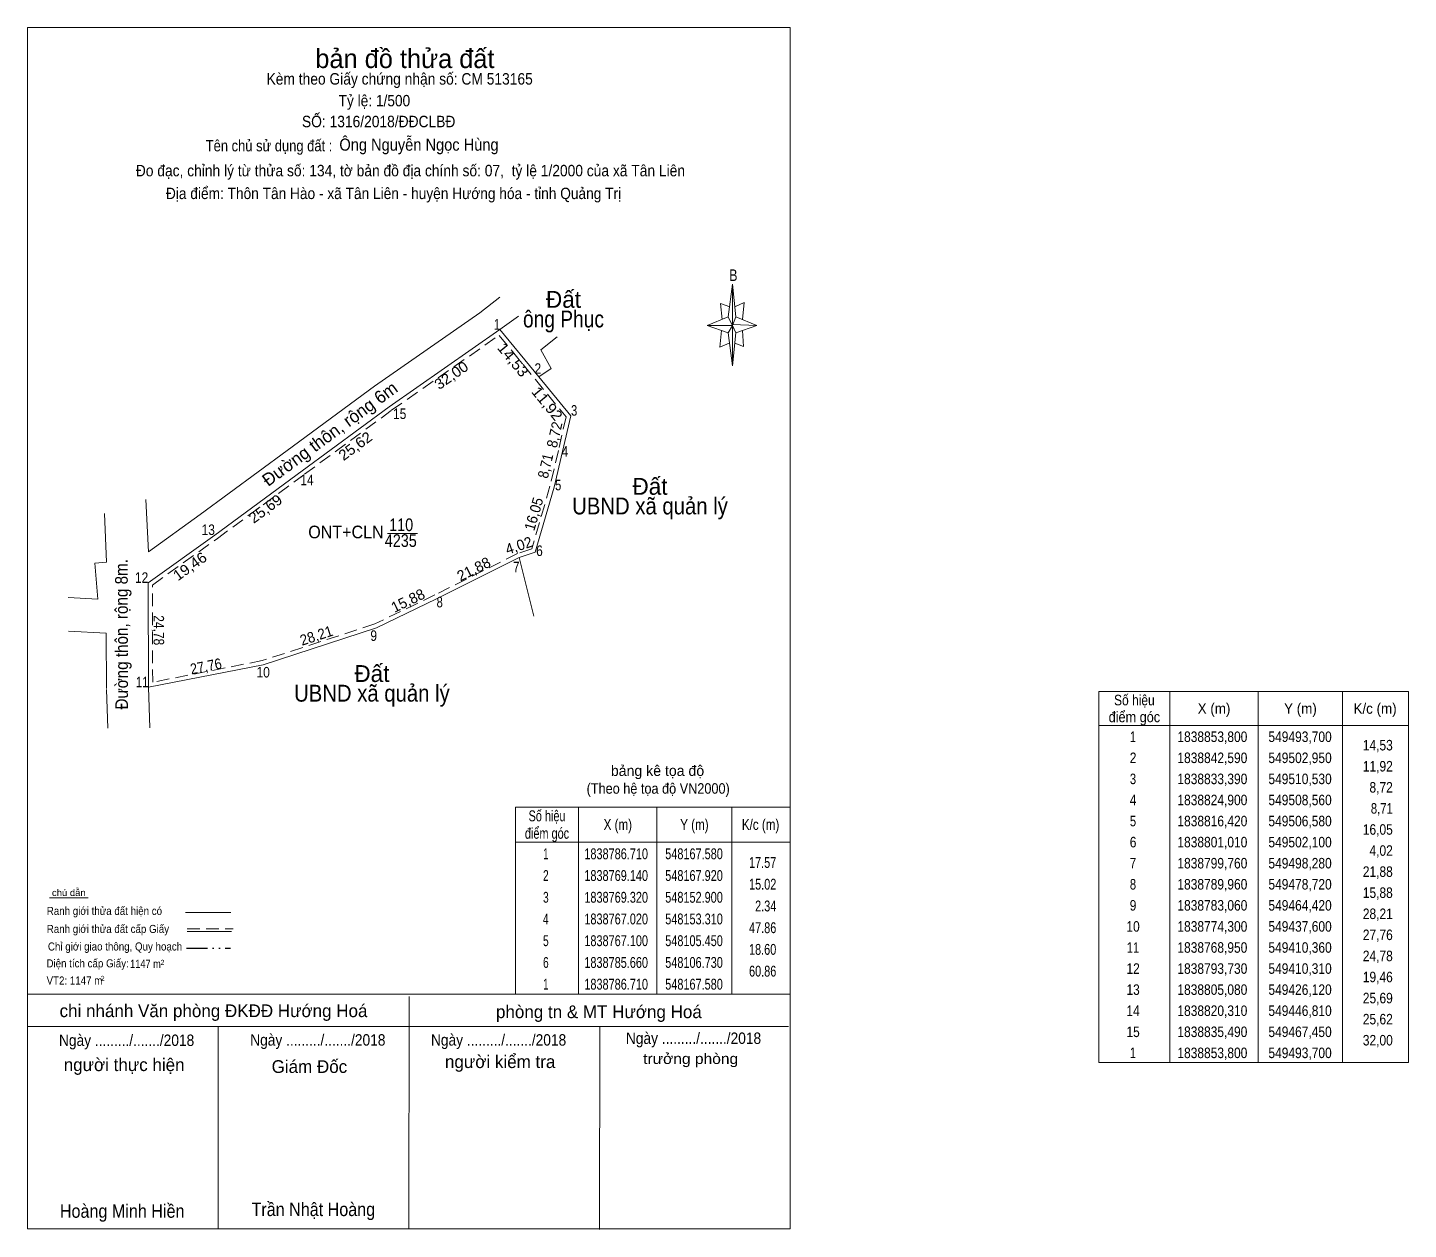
# Model space of a CAD drawing. Header units: metres. Extents: x 548693 to 549709, y 1838109 to 1838946.
# Drawn here: x 549381.7 to 549709.2, y 1838640.3 to 1838925.5 of the extents above; entities that cross this region are included whole.
import ezdxf
from ezdxf.enums import TextEntityAlignment as Align

# ---------------------------------------------------------------- set-up
doc = ezdxf.new("R2010")
doc.units = ezdxf.units.M
doc.linetypes.add('DASH_DOUBLE_DOT', pattern=[9.2, 5, -1.2, 0.3, -1.2, 0.3, -1.2])
doc.linetypes.add('MEDIUM_DASHED', pattern=[4.5, 3, -1.5])
for name, color, linetype, lineweight in [('1', 7, 'MEDIUM_DASHED', 13), ('10', 7, 'Continuous', 13), ('15', 7, 'Continuous', 13), ('17', 7, 'Continuous', 13), ('18', 7, 'Continuous', 13), ('23', 7, 'Continuous', 13), ('28', 7, 'Continuous', 13), ('32', 7, 'Continuous', 13), ('6', 7, 'Continuous', 13), ('63', 7, 'Continuous', 13), ('9', 7, 'Continuous', 13)]:
    doc.layers.add(name, color=color, linetype=linetype, lineweight=lineweight)
doc.layers.add('61', color=7, linetype='Continuous')

msp = doc.modelspace()

# ---------------------------------------------------------------- linework, layer by layer
at = {"layer": '1'}
msp.add_lwpolyline([(549493.52, 1838852.45), (549502.18, 1838841.95), (549509.44, 1838833.14), (549507.59, 1838825.13), (549505.61, 1838816.67), (549501.29, 1838801.8), (549497.9, 1838800.69), (549478.28, 1838790.86), (549464.05, 1838783.99), (549437.35, 1838775.27), (549411.36, 1838770.17), (549411.31, 1838793.22), (549426.71, 1838804.27), (549447.4, 1838819.5), (549468.03, 1838834.68)], close=True, dxfattribs=at)
at = {"layer": '10'}
msp.add_lwpolyline([(549507.34, 1838852.1), (549503.46, 1838849.04), (549505.86, 1838844.55), (549502.95, 1838842.59)], dxfattribs=at)
at = {"layer": '15'}
for p, q in [((549391.33, 1838790.24), (549398.31, 1838789.88)), ((549391.37, 1838782.23), (549400.34, 1838781.77))]:
    msp.add_line(p, q, dxfattribs=at)
at = {"layer": '17'}
for p, q in [((549472.13, 1838640.38), (549472.17, 1838695.62)), ((549426.89, 1838640.42), (549426.93, 1838688.5)), ((549517.37, 1838640.34), (549517.41, 1838688.5))]:
    msp.add_line(p, q, dxfattribs=at)
at = {"layer": '18'}
for p, q in [((549498.16, 1838857.01), (549493.7, 1838853.8)), ((549409.74, 1838813.48), (549410.33, 1838801.12)), ((549399.92, 1838810.22), (549400.44, 1838798.63)), ((549397.65, 1838798.37), (549400.44, 1838798.63)), ((549397.65, 1838798.37), (549398.31, 1838789.88)), ((549498.28, 1838799.76), (549501.76, 1838785.79)), ((549410.31, 1838793.73), (549410.36, 1838768.95)), ((549400.34, 1838781.77), (549400.37, 1838768.64)), ((549400.37, 1838768.46), (549400.7, 1838759.29)), ((549410.36, 1838768.95), (549410.72, 1838759.31))]:
    msp.add_line(p, q, dxfattribs=at)
for points in [[(549488.96, 1838857.81), (549463.96, 1838840.37), (549443.25, 1838825.14), (549422.59, 1838809.93), (549410.33, 1838801.12)], [(549493.7, 1838853.8), (549467.45, 1838835.49), (549446.81, 1838820.31), (549426.12, 1838805.08), (549410.31, 1838793.73)], [(549498.28, 1838799.76), (549502.1, 1838801.01), (549506.58, 1838816.42), (549510.53, 1838833.39), (549502.95, 1838842.59), (549493.7, 1838853.8)], [(549498.28, 1838799.76), (549478.72, 1838789.96), (549464.42, 1838783.06), (549437.6, 1838774.3)]]:
    msp.add_lwpolyline(points, dxfattribs=at)
at = {"layer": '23'}
msp.add_line((549493.68, 1838861.52), (549488.96, 1838857.81), dxfattribs=at)
at = {"layer": '28'}
for p, q in [((549547.89, 1838856.82), (549548.89, 1838864.62)), ((549549.69, 1838856.82), (549554.69, 1838854.82)), ((549547.89, 1838853.02), (549542.89, 1838854.82)), ((549549.69, 1838853.02), (549548.89, 1838845.22)), ((549551.29, 1838853.62), (549551.49, 1838849.82)), ((549551.49, 1838849.82), (549549.49, 1838850.62)), ((549386.85, 1838719.02), (549396.05, 1838719.02)), ((549419.17, 1838715.5), (549429.93, 1838715.5)), ((549419.57, 1838711.02), (549430.09, 1838711.02))]:
    msp.add_line(p, q, dxfattribs=at)
at = {"layer": '28', "linetype": 'MEDIUM_DASHED'}
msp.add_line((549419.57, 1838711.66), (549430.45, 1838711.66), dxfattribs=at)
at = {"layer": '28', "linetype": 'DASH_DOUBLE_DOT', "lineweight": 25}
msp.add_line((549419.37, 1838707.06), (549429.85, 1838707.06), dxfattribs=at)
at = {"layer": '28'}
for points in [[(549548.89, 1838864.62), (549549.69, 1838856.82), (549548.89, 1838854.82)], [(549548.89, 1838854.82), (549542.89, 1838854.82), (549547.89, 1838856.82), (549549.69, 1838853.02), (549554.69, 1838854.82), (549548.89, 1838855.02)], [(549548.89, 1838854.82), (549548.89, 1838845.22), (549547.89, 1838853.02)]]:
    msp.add_lwpolyline(points, close=True, dxfattribs=at)
for points in [[(549548.29, 1838859.22), (549546.09, 1838860.02), (549546.49, 1838856.22)], [(549549.49, 1838859.22), (549551.69, 1838860.22), (549551.29, 1838856.22)], [(549548.89, 1838854.82), (549547.89, 1838856.82), (549542.89, 1838854.82)], [(549546.29, 1838853.62), (549545.89, 1838849.62), (549548.09, 1838850.62)], [(549548.89, 1838854.82), (549549.69, 1838853.02), (549554.69, 1838854.82)]]:
    msp.add_lwpolyline(points, dxfattribs=at)
at = {"layer": '32'}
msp.add_line((549410.36, 1838768.95), (549437.6, 1838774.3), dxfattribs=at)
at = {"layer": '6'}
for p, q in [((549381.69, 1838696.14), (549562.57, 1838696.14)), ((549381.69, 1838688.5), (549562.17, 1838688.5)), ((549562.57, 1838640.46), (549381.69, 1838640.46))]:
    msp.add_line(p, q, dxfattribs=at)
at = {"layer": '63'}
for p, q in [((549467.03, 1838805.42), (549474.15, 1838805.42)), ((549652.64, 1838767.92), (549652.64, 1838679.92)), ((549673.64, 1838767.92), (549673.64, 1838679.92)), ((549693.64, 1838767.92), (549693.64, 1838679.92)), ((549635.84, 1838759.92), (549709.24, 1838759.92)), ((549512.35, 1838740.5), (549512.35, 1838696.14)), ((549530.99, 1838740.5), (549530.99, 1838696.14)), ((549548.73, 1838740.5), (549548.73, 1838696.14)), ((549497.45, 1838732.24), (549562.57, 1838732.24))]:
    msp.add_line(p, q, dxfattribs=at)
for points in [[(549635.84, 1838767.92), (549709.24, 1838767.92), (549709.24, 1838679.92), (549635.84, 1838679.92)], [(549497.45, 1838740.5), (549562.57, 1838740.5), (549562.57, 1838696.14), (549497.45, 1838696.14)]]:
    msp.add_lwpolyline(points, close=True, dxfattribs=at)
at = {"layer": '9'}
msp.add_lwpolyline([(549381.69, 1838925.46), (549562.57, 1838925.46), (549562.57, 1838640.46), (549381.69, 1838640.46)], close=True, dxfattribs=at)

# ---------------------------------------------------------------- texts
at = {"layer": '1'}
for s, width, p in [('ONT+CLN', 0.95, (549457.21, 1838804.3)), ('110', 0.85, (549470.31, 1838806.01)), ('4235', 0.85, (549470.215, 1838802.26))]:
    msp.add_text(s, height=3, dxfattribs=dict(at, width=width)).set_placement(p, align=Align.CENTER)
at = {"layer": '15'}
msp.add_text('Đường thôn, rộng 6m', height=3, rotation=36.331, dxfattribs=at).set_placement((549454.266, 1838827.876), align=Align.CENTER)
at = {"layer": '15', "width": 0.9}
msp.add_text('Đường thôn, rộng 8m.', height=3, rotation=90.116, dxfattribs=at).set_placement((549405.465, 1838781.532), align=Align.CENTER)
at = {"layer": '28'}
for s, height, p in [('bản đồ thửa đất', 4.5, (549471.19, 1838915.86)), ('bản đồ thửa đất', 4.5, (549471.19, 1838915.86)), ('bảng kê tọa độ', 2.5, (549531.12, 1838747.92))]:
    msp.add_text(s, height=height, dxfattribs=at).set_placement(p, align=Align.CENTER)
for s, height, width, p in [('Kèm theo Giấy chứng nhận số: CM 513165', 2.72, 0.9, (549469.95, 1838911.94)), ('Tỷ lệ: 1/500', 2.7, 0.9, (549463.955, 1838906.78)), ('SỐ: 1316/2018/ĐĐCLBĐ', 2.72, 0.9, (549464.965, 1838901.82)), ('Tên chủ sử dụng đất :', 2.7, 0.85, (549438.96, 1838896.1)), ('Đo đạc, chỉnh lý từ thửa số: 134, tờ bản đồ địa chính số: 07,  tỷ lệ 1/2000 của xã Tân Liên', 2.72, 0.9, (549472.5, 1838890.18)), ('Địa điểm: Thôn Tân Hào - xã Tân Liên - huyện Hướng hóa - tỉnh Quảng Trị', 2.7, 0.9, (549468.495, 1838884.78)), ('B', 2.755, 0.8, (549549.095, 1838865.34)), ('(Theo hệ tọa độ VN2000)', 2.5, 0.9, (549531.275, 1838743.7)), ('chú dẫn', 1.6, 1.05, (549391.465, 1838719.42)), ('Ranh giới thửa đất hiện có ', 1.92, 0.9, (549400.23, 1838714.94)), ('Ranh giới thửa đất cấp Giấy', 1.92, 0.9, (549400.74, 1838710.66)), ('Chỉ giới giao thông, Quy hoạch', 1.92, 0.9, (549402.425, 1838706.5)), ('Diện tích cấp Giấy: ', 1.92, 0.9, (549396.245, 1838702.5)), ('1147 m ', 1.92, 0.85, (549409.945, 1838702.38)), ('2', 1.229, 0.8, (549413.7, 1838703.06)), (' VT2: 1147 m ', 1.92, 0.9, (549392.8, 1838698.42)), ('2', 1.229, 0.8, (549399.5, 1838699.26))]:
    msp.add_text(s, height=height, dxfattribs=dict(at, width=width)).set_placement(p, align=Align.CENTER)
at = {"layer": '28', "width": 0.9}
msp.add_text('Ông Nguyễn Ngọc Hùng', height=2.88, dxfattribs=at).set_placement((549455.65, 1838896.26))
at = {"layer": '6'}
for s, p in [('chi nhánh Văn phòng ĐKĐĐ Hướng Hoá', (549425.79, 1838690.7)), ('phòng tn & MT Hướng Hoá', (549517.21, 1838690.46)), ('người thực hiện', (549404.59, 1838677.9)), ('Giám Đốc', (549448.54, 1838677.46)), ('người kiểm tra', (549493.79, 1838678.62))]:
    msp.add_text(s, height=3.015, dxfattribs=at).set_placement(p, align=Align.CENTER)
for s, height, width, p in [('Ngày ........./......./2018', 2.71, 0.9, (549405.175, 1838683.86)), ('Ngày ........./......./2018', 2.71, 0.9, (549450.535, 1838683.94)), ('Ngày ........./......./2018', 2.71, 0.9, (549493.415, 1838683.94)), ('Ngày ........./......./2018', 2.71, 0.9, (549539.655, 1838684.34)), ('trưởng phòng', 2.51, 1.1, (549538.98, 1838679.58)), ('Hoàng Minh Hiền', 3.18, 0.9, (549404.125, 1838643.1)), ('Trần Nhật Hoàng', 3.176, 0.9, (549449.47, 1838643.5))]:
    msp.add_text(s, height=height, dxfattribs=dict(at, width=width)).set_placement(p, align=Align.CENTER)
at = {"layer": '61'}
for p in [(549508.81, 1838858.99), (549529.33, 1838814.63), (549463.36, 1838770.21)]:
    msp.add_text('Đất', height=4, dxfattribs=at).set_placement(p, align=Align.CENTER)
for s, width, p in [('ông Phục', 0.85, (549508.81, 1838854.33)), ('UBND xã quản lý', 0.9, (549529.335, 1838809.97)), ('UBND xã quản lý', 0.9, (549463.365, 1838765.55))]:
    msp.add_text(s, height=4, dxfattribs=dict(at, width=width)).set_placement(p, align=Align.CENTER)
at = {"layer": '63'}
for s, height, width, p in [(' 1', 2.5, 0.75, (549493.7, 1838853.8)), (' 2', 2.5, 0.85, (549503.52, 1838843.32)), (' 15', 2.5, 0.85, (549471.53, 1838832.6)), (' 3', 2.5, 0.8, (549512.08, 1838833.39)), (' 4', 2.5, 0.85, (549509.95, 1838823.67)), (' 14', 2.5, 0.85, (549449.53, 1838816.9)), (' 5', 2.5, 0.8, (549508.3, 1838815.69)), (' 13', 2.5, 0.85, (549426.12, 1838805.08)), (' 6', 2.5, 0.85, (549503.9, 1838800.1)), (' 7', 2.5, 0.8, (549498.37, 1838796.24)), (' 12', 2.5, 0.85, (549410.31, 1838793.73)), (' 8', 2.5, 0.8, (549480.19, 1838787.91)), (' 9', 2.5, 0.85, (549464.58, 1838779.95)), (' 11', 2.5, 0.8, (549410.36, 1838768.95)), (' 10', 2.5, 0.85, (549439.15, 1838771.28)), ('14,53', 2.5, 0.85, (549705.54, 1838753.97)), ('11,92', 2.5, 0.85, (549705.54, 1838748.97)), ('8,72', 2.5, 0.85, (549705.54, 1838743.97)), ('8,71', 2.5, 0.8, (549705.54, 1838738.97)), ('16,05', 2.5, 0.85, (549705.54, 1838733.97)), ('4,02', 2.5, 0.85, (549705.54, 1838728.97)), ('17.57', 2.578, 0.75, (549559.29, 1838726.1)), ('21,88', 2.5, 0.85, (549705.54, 1838723.97)), ('15.02', 2.578, 0.75, (549559.3, 1838720.94)), ('2.34', 2.578, 0.75, (549559.3, 1838715.78)), ('15,88', 2.5, 0.85, (549705.54, 1838718.97)), ('28,21', 2.5, 0.85, (549705.54, 1838713.97)), ('47.86', 2.578, 0.75, (549559.3, 1838710.62)), ('27,76', 2.5, 0.85, (549705.54, 1838708.97)), ('18.60', 2.578, 0.75, (549559.29, 1838705.48)), ('24,78', 2.5, 0.85, (549705.54, 1838703.97)), ('60.86', 2.578, 0.75, (549559.3, 1838700.32)), ('19,46', 2.5, 0.85, (549705.54, 1838698.97)), ('25,69', 2.5, 0.85, (549705.54, 1838693.97)), ('25,62', 2.5, 0.85, (549705.54, 1838688.97)), ('32,00', 2.5, 0.85, (549705.54, 1838683.97))]:
    msp.add_text(s, height=height, dxfattribs=dict(at, width=width)).set_placement(p, align=Align.RIGHT)
for s, rotation, width, p in [('14,53', 309.528, 1.1, (549495.875, 1838845.856)), ('32,00', 34.897, 1.05, (549482.91, 1838841.944)), ('11,92', 309.486, 1.1, (549503.962, 1838835.465)), ('8,72', 76.936, 0.95, (549507.901, 1838828.602)), ('25,62', 36.333, 1.05, (549460.164, 1838825.185)), ('8,71', 76.857, 0.9, (549505.755, 1838821.191)), ('25,69', 36.357, 1.05, (549438.849, 1838810.296)), ('16,05', 73.79, 0.95, (549502.972, 1838809.721)), ('19,46', 35.675, 1.05, (549420.911, 1838796.645)), ('24,78', 270.116, 0.85, (549411.567, 1838782.483)), ('28,21', 18.088, 0.95, (549450.577, 1838780.041)), ('27,76', 11.112, 0.9, (549424.229, 1838772.726))]:
    msp.add_text(s, height=2.5, rotation=rotation, dxfattribs=dict(at, width=width)).set_placement(p, align=Align.CENTER)
for s, rotation, p in [('4,02', 18.119, (549498.611, 1838801.412)), ('21,88', 26.612, (549488.085, 1838795.886)), ('15,88', 25.758, (549472.462, 1838788.4))]:
    msp.add_text(s, height=2.5, rotation=rotation, dxfattribs=at).set_placement(p, align=Align.CENTER)
for s, height, width, p in [('Số hiệu', 2.5, 0.85, (549644.24, 1838764.67)), ('X (m)', 2.5, 0.95, (549663.14, 1838762.67)), ('Y (m)', 2.5, 0.95, (549683.635, 1838762.67)), ('K/c (m)', 2.5, 0.95, (549701.34, 1838762.67)), ('điểm góc', 2.5, 0.9, (549644.24, 1838760.67)), (' 1', 2.5, 0.75, (549643.535, 1838755.97)), ('1838853,800', 2.5, 0.85, (549662.74, 1838755.97)), ('549493,700', 2.5, 0.85, (549683.545, 1838755.97)), (' 2', 2.5, 0.85, (549643.54, 1838750.97)), ('1838842,590', 2.5, 0.85, (549662.74, 1838750.97)), ('549502,950', 2.5, 0.85, (549683.545, 1838750.97)), (' 3', 2.5, 0.8, (549643.54, 1838745.97)), ('1838833,390', 2.5, 0.85, (549662.74, 1838745.97)), ('549510,530', 2.5, 0.85, (549683.545, 1838745.97)), (' 4', 2.5, 0.85, (549643.535, 1838740.97)), ('1838824,900', 2.5, 0.85, (549662.74, 1838740.97)), ('549508,560', 2.5, 0.85, (549683.545, 1838740.97)), ('Số hiệu', 2.578, 0.75, (549504.91, 1838737.16)), (' 5', 2.5, 0.8, (549643.54, 1838735.97)), ('1838816,420', 2.5, 0.85, (549662.74, 1838735.97)), ('549506,580', 2.5, 0.85, (549683.545, 1838735.97)), ('điểm góc', 2.578, 0.75, (549504.905, 1838733.02)), ('X (m)', 2.578, 0.8, (549521.7, 1838735.1)), ('Y (m)', 2.578, 0.8, (549539.87, 1838735.1)), ('K/c (m)', 2.578, 0.8, (549555.57, 1838735.1)), (' 6', 2.5, 0.85, (549643.54, 1838730.97)), ('1838801,010', 2.5, 0.85, (549662.74, 1838730.97)), ('549502,100', 2.5, 0.85, (549683.545, 1838730.97)), (' 1', 2.578, 0.65, (549504.295, 1838728.16)), ('1838786.710', 2.578, 0.75, (549521.31, 1838728.16)), ('548167.580', 2.578, 0.75, (549539.78, 1838728.16)), (' 7', 2.5, 0.8, (549643.54, 1838725.97)), ('1838799,760', 2.5, 0.85, (549662.74, 1838725.97)), ('549498,280', 2.5, 0.85, (549683.545, 1838725.97)), (' 2', 2.578, 0.7, (549504.29, 1838723)), ('1838769.140', 2.578, 0.75, (549521.31, 1838723)), ('548167.920', 2.578, 0.75, (549539.78, 1838723)), (' 8', 2.5, 0.8, (549643.54, 1838720.97)), ('1838789,960', 2.5, 0.85, (549662.74, 1838720.97)), ('549478,720', 2.5, 0.85, (549683.545, 1838720.97)), (' 3', 2.578, 0.7, (549504.295, 1838717.84)), ('1838769.320', 2.578, 0.75, (549521.31, 1838717.84)), ('548152.900', 2.578, 0.75, (549539.78, 1838717.84)), (' 9', 2.5, 0.85, (549643.535, 1838715.97)), ('1838783,060', 2.5, 0.85, (549662.74, 1838715.97)), ('549464,420', 2.5, 0.85, (549683.545, 1838715.97)), (' 4', 2.578, 0.7, (549504.275, 1838712.7)), ('1838767.020', 2.578, 0.75, (549521.31, 1838712.7)), ('548153.310', 2.578, 0.75, (549539.78, 1838712.7)), (' 10', 2.5, 0.85, (549643.535, 1838710.97)), ('1838774,300', 2.5, 0.85, (549662.74, 1838710.97)), ('549437,600', 2.5, 0.85, (549683.545, 1838710.97)), (' 5', 2.578, 0.7, (549504.295, 1838707.54)), ('1838767.100', 2.578, 0.75, (549521.31, 1838707.54)), ('548105.450', 2.578, 0.75, (549539.78, 1838707.54)), ('1838768,950', 2.5, 0.85, (549662.74, 1838705.97)), ('549410,360', 2.5, 0.85, (549683.545, 1838705.97)), (' 11', 2.5, 0.8, (549643.535, 1838705.97)), (' 6', 2.578, 0.7, (549504.29, 1838702.38)), ('1838785.660', 2.578, 0.75, (549521.31, 1838702.38)), ('548106.730', 2.578, 0.75, (549539.78, 1838702.38)), (' 12', 2.5, 0.85, (549643.54, 1838700.97)), ('1838793,730', 2.5, 0.85, (549662.74, 1838700.97)), ('549410,310', 2.5, 0.85, (549683.545, 1838700.97)), (' 1', 2.578, 0.65, (549504.295, 1838697.22)), ('1838786.710', 2.578, 0.75, (549521.31, 1838697.22)), ('548167.580', 2.578, 0.75, (549539.78, 1838697.22)), (' 13', 2.5, 0.85, (549643.54, 1838695.97)), ('1838805,080', 2.5, 0.85, (549662.74, 1838695.97)), ('549426,120', 2.5, 0.85, (549683.545, 1838695.97)), (' 14', 2.5, 0.85, (549643.535, 1838690.97)), ('1838820,310', 2.5, 0.85, (549662.74, 1838690.97)), ('549446,810', 2.5, 0.85, (549683.545, 1838690.97)), (' 15', 2.5, 0.85, (549643.54, 1838685.97)), ('1838835,490', 2.5, 0.85, (549662.74, 1838685.97)), ('549467,450', 2.5, 0.85, (549683.545, 1838685.97)), (' 1', 2.5, 0.75, (549643.535, 1838680.97)), ('1838853,800', 2.5, 0.85, (549662.74, 1838680.97)), ('549493,700', 2.5, 0.85, (549683.545, 1838680.97))]:
    msp.add_text(s, height=height, dxfattribs=dict(at, width=width)).set_placement(p, align=Align.CENTER)

doc.saveas('drawing.dxf')
